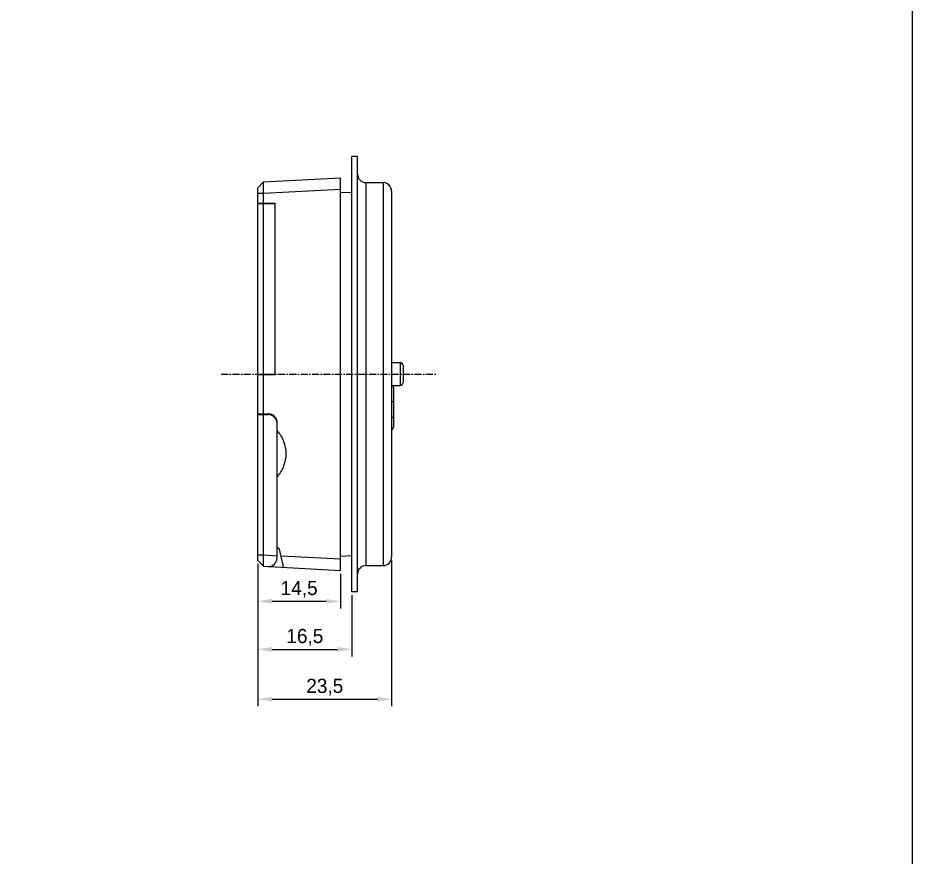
# Model space of a CAD drawing. Header units: millimetres. Extents: x 58 to 898, y 43 to 722.
# Drawn here: x 740.7 to 897.9, y 190.2 to 337.7 of the extents above; entities that cross this region are included whole.
import ezdxf

# ---------------------------------------------------------------- set-up
doc = ezdxf.new("R2010")
doc.units = ezdxf.units.MM
doc.linetypes.add('CENTER', pattern=[2, 1.25, -0.25, 0.25, -0.25])
doc.layers.add('02___PRT_ALL_AXES', color=7, linetype='Continuous')
doc.styles.get("Standard").update_dxf_attribs({"font": 'BareunDotumPro1.ttf'})
doc.dimstyles.new('ISO-25', dxfattribs={"dimtxt": 2.5, "dimasz": 2.5, "dimexe": 1.25, "dimexo": 0.625, "dimtad": 1, "dimtxsty": 'Standard', "dimcen": 2.5, "dimadec": 0, "dimazin": 0, "dimtfac": 1, "dimtmove": 0, "dimatfit": 3, "dimfxl": 0, "dimarcsym": 0})

# ---------------------------------------------------------------- blocks, each defined once
blk = doc.blocks.new('*D160')
at = {"color": 0, "lineweight": -2}
for p, q in [((782.88, 241.72), (782.88, 233.89)), ((797.38, 239.96), (797.38, 233.89)), ((785.38, 235.14), (794.88, 235.14))]:
    blk.add_line(p, q, dxfattribs=at)
at = {"color": 0}
for points in [[(785.38, 235.56), (785.38, 234.72), (782.88, 235.14)], [(794.88, 234.72), (794.88, 235.56), (797.38, 235.14)]]:
    blk.add_solid(points, dxfattribs=at)
at = {"layer": 'Defpoints', "color": 0}
for p in [(782.88, 242.34), (797.38, 240.58), (797.38, 235.14)]:
    blk.add_point(p, dxfattribs=at)
at = {"color": 0, "insert": (790.13, 237.25), "char_height": 2.5, "attachment_point": 5}
blk.add_mtext('14,5', dxfattribs=at)
blk = doc.blocks.new('*D161')
at = {"color": 0, "lineweight": -2}
for p, q in [((782.88, 241.72), (782.88, 225.45)), ((799.38, 236.21), (799.38, 225.45)), ((785.38, 226.7), (796.88, 226.7))]:
    blk.add_line(p, q, dxfattribs=at)
at = {"color": 0}
for points in [[(785.38, 227.11), (785.38, 226.28), (782.88, 226.7)], [(796.88, 226.28), (796.88, 227.11), (799.38, 226.7)]]:
    blk.add_solid(points, dxfattribs=at)
at = {"layer": 'Defpoints', "color": 0}
for p in [(782.88, 242.34), (799.38, 236.83), (799.38, 226.7)]:
    blk.add_point(p, dxfattribs=at)
at = {"color": 0, "insert": (791.13, 228.81), "char_height": 2.5, "attachment_point": 5}
blk.add_mtext('16,5', dxfattribs=at)
blk = doc.blocks.new('*D162')
at = {"color": 0, "lineweight": -2}
for p, q in [((806.38, 242.31), (806.38, 216.69)), ((782.88, 241.09), (782.88, 216.69)), ((785.38, 217.94), (803.88, 217.94))]:
    blk.add_line(p, q, dxfattribs=at)
at = {"color": 0}
for points in [[(785.38, 218.36), (785.38, 217.52), (782.88, 217.94)], [(803.88, 217.52), (803.88, 218.36), (806.38, 217.94)]]:
    blk.add_solid(points, dxfattribs=at)
at = {"layer": 'Defpoints', "color": 0}
for p in [(806.38, 242.93), (782.88, 241.72), (806.38, 217.94)]:
    blk.add_point(p, dxfattribs=at)
at = {"color": 0, "insert": (794.63, 220.05), "char_height": 2.5, "attachment_point": 5}
blk.add_mtext('23,5', dxfattribs=at)

msp = doc.modelspace()

# ---------------------------------------------------------------- linework, layer by layer
at = {"color": 7, "linetype": 'Continuous'}
for p, q in [((782.885, 307.823), (783.883, 308.875)), ((783.882, 308.874), (782.885, 307.823)), ((783.881, 308.874), (783.882, 308.874)), ((783.882, 308.874), (783.883, 308.875)), ((783.883, 308.875), (797.385, 309.583)), ((797.385, 240.583), (797.385, 309.583)), ((801.885, 241.433), (801.885, 308.733)), ((804.885, 308.733), (804.885, 241.433)), ((782.885, 305.159), (782.885, 307.823)), ((782.885, 306.878), (783.883, 306.878)), ((783.883, 306.878), (797.385, 307.585)), ((783.883, 305.15), (783.883, 306.878)), ((797.385, 307.083), (799.385, 306.978)), ((806.385, 307.233), (806.385, 242.933)), ((782.885, 305.159), (785.885, 305.133)), ((782.885, 305.056), (785.885, 305.083)), ((782.885, 275.109), (782.885, 305.056)), ((783.883, 275.1), (783.883, 305.065)), ((785.085, 305.076), (785.085, 305.14)), ((785.885, 275.033), (785.885, 305.133)), ((806.385, 277.117), (807.893, 277.091)), ((807.893, 277.091), (807.893, 273.074)), ((782.885, 275.109), (785.885, 275.083)), ((785.085, 275.026), (785.085, 275.09)), ((785.833, 275.032), (785.885, 275.083)), ((808.385, 276.591), (808.385, 273.574)), ((782.885, 275.006), (785.885, 275.033)), ((782.885, 268.083), (782.885, 275.006)), ((783.883, 268.083), (783.883, 275.015)), ((806.385, 273.048), (807.893, 273.074)), ((806.685, 272.753), (806.685, 265.753)), ((782.885, 268.083), (784.685, 268.083)), ((782.885, 242.342), (782.885, 267.983)), ((782.885, 267.983), (784.761, 267.95)), ((783.883, 243.287), (783.883, 267.965)), ((784.685, 267.95), (784.685, 268.083)), ((784.974, 267.93), (784.974, 268.056)), ((786.149, 267.128), (786.071, 267.124)), ((786.235, 242.748), (786.235, 266.45)), ((786.285, 265.83), (786.235, 265.833)), ((786.285, 244.575), (786.285, 266.483)), ((786.235, 245.171), (786.285, 245.169)), ((786.235, 244.671), (786.285, 244.669)), ((786.658, 244.333), (786.285, 244.575)), ((787.285, 241.722), (786.658, 244.333)), ((782.885, 243.287), (783.883, 243.287)), ((782.885, 242.342), (783.883, 241.29)), ((783.883, 243.287), (786.235, 243.164)), ((786.947, 243.127), (797.385, 242.58)), ((797.385, 243.083), (799.385, 243.187)), ((783.396, 241.803), (783.589, 241.599)), ((783.589, 241.599), (783.882, 241.291)), ((783.882, 241.291), (783.881, 241.291)), ((783.883, 241.29), (783.882, 241.291)), ((783.883, 241.29), (797.385, 240.583)), ((787.285, 241.722), (787.285, 241.112))]:
    msp.add_line(p, q, dxfattribs=at)
at = {"color": 1, "linetype": 'CENTER'}
msp.add_line((776.402, 275.083), (814.363, 275.083), dxfattribs=at)
msp.add_lwpolyline([(57.955, 623.708), (897.871, 623.708), (897.871, 42.67), (57.955, 42.67)], close=True)
at = {"color": 7, "linetype": 'Continuous'}
for centre, radius, start, end in [((801.885, 310.233), 1.5, 180, 270), ((804.885, 307.233), 1.5, 0, 90), ((807.885, 276.591), 0.5, 0, 89), ((807.885, 273.574), 0.5, 271, 0), ((806.185, 272.753), 0.5, 0, 36.70142), ((784.685, 266.483), 1.6, 0, 90), ((784.735, 266.45), 1.5, 0, 89), ((806.185, 265.753), 0.5, 293.60704, 0), ((784.735, 242.748), 1.5, 267, 0), ((804.885, 242.933), 1.5, 270, 0), ((801.885, 239.933), 1.5, 90, 180)]:
    msp.add_arc(centre, radius, start, end, dxfattribs=at)
for points, knots in [([(783.883, 306.878), (783.879, 307.005), (783.873, 307.254), (783.867, 307.616), (783.862, 307.951), (783.86, 308.247), (783.861, 308.464), (783.863, 308.61), (783.865, 308.696), (783.868, 308.765), (783.871, 308.817), (783.876, 308.851), (783.878, 308.869), (783.881, 308.874)], [0, 0, 0, 0, 0.1906083, 0.3743539, 0.5442156, 0.6941577, 0.8186323, 0.8698734, 0.9131183, 0.9480079, 0.9742142, 0.9915234, 1, 1, 1, 1]), ([(806.685, 270.288), (806.685, 270.277), (806.664, 270.262), (806.636, 270.25), (806.6, 270.239), (806.557, 270.229), (806.484, 270.217), (806.426, 270.211), (806.385, 270.208)], [0, 0, 0, 0, 0.1018212, 0.1904723, 0.3061664, 0.4476743, 0.6126485, 1, 1, 1, 1]), ([(806.685, 267.488), (806.685, 267.477), (806.664, 267.462), (806.636, 267.45), (806.6, 267.439), (806.557, 267.429), (806.484, 267.417), (806.426, 267.411), (806.385, 267.408)], [0, 0, 0, 0, 0.1018212, 0.1904723, 0.3061664, 0.4476743, 0.6126485, 1, 1, 1, 1]), ([(786.285, 265.083), (786.761, 264.537), (787.524, 263.264), (787.919, 261.083), (787.524, 258.901), (786.761, 257.628), (786.285, 257.083)], [0, 0, 0, 0, 0.2499858, 0.5000001, 0.7500151, 1, 1, 1, 1]), ([(783.881, 241.291), (783.878, 241.296), (783.876, 241.314), (783.871, 241.348), (783.868, 241.4), (783.865, 241.469), (783.863, 241.556), (783.861, 241.701), (783.86, 241.918), (783.862, 242.214), (783.867, 242.549), (783.873, 242.911), (783.879, 243.161), (783.883, 243.287)], [0, 0, 0, 0, 0.0084827, 0.0257963, 0.0520065, 0.0868997, 0.1301473, 0.1813901, 0.3058655, 0.4558056, 0.6256622, 0.8093999, 1, 1, 1, 1])]:
    msp.add_open_spline(points, degree=3, knots=knots, dxfattribs=at)
at = {"layer": '02___PRT_ALL_AXES', "color": 7, "linetype": 'Continuous'}
for p, q in [((800.385, 313.333), (799.385, 313.333)), ((799.385, 236.833), (799.385, 313.332)), ((800.385, 236.833), (800.385, 313.332)), ((801.885, 308.733), (804.885, 308.733)), ((801.885, 241.433), (804.885, 241.433)), ((800.385, 236.833), (799.385, 236.833))]:
    msp.add_line(p, q, dxfattribs=at)

# ---------------------------------------------------------------- dimensions: what is measured, and where the dimension line sits
for base, p1, p2, picture, middle in [((806.385, 217.942), (782.885, 241.717), (806.385, 242.933), '*D162', (794.635, 220.055)), ((797.385, 235.139), (782.885, 242.342), (797.385, 240.583), '*D160', (790.135, 237.252)), ((799.385, 226.696), (782.885, 242.342), (799.385, 236.833), '*D161', (791.135, 228.809))]:
    dim = msp.add_linear_dim(base=base, p1=p1, p2=p2, dimstyle='ISO-25')
    dim.commit()
    dim.dimension.update_dxf_attribs({"geometry": picture, "text_midpoint": middle})

doc.saveas('drawing.dxf')
